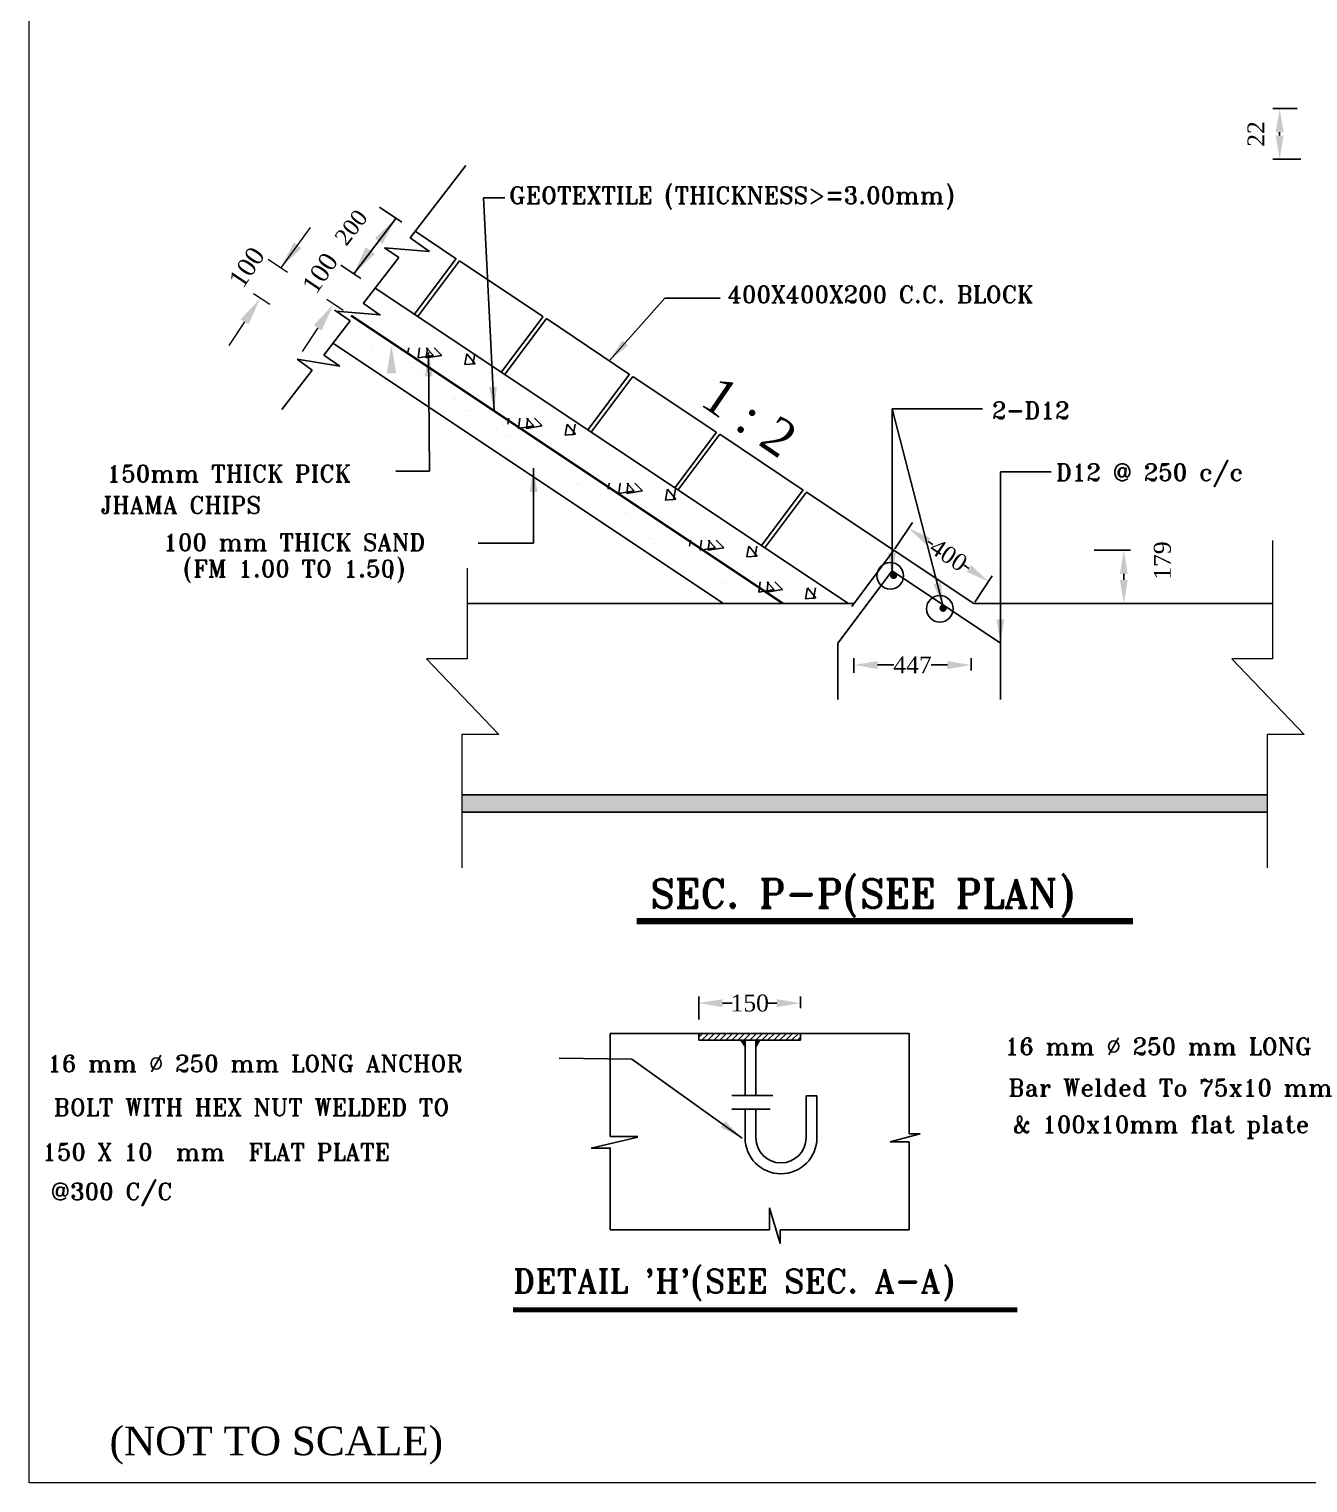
# Model space of a CAD drawing. Extents: x -545075 to 1728153, y -708141 to -305611.
# Drawn here: x 1024089 to 1042972, y -654682 to -633215 of the extents above; entities that cross this region are included whole.
import ezdxf
from ezdxf.enums import TextEntityAlignment as Align

# ---------------------------------------------------------------- set-up
doc = ezdxf.new("R2010")
doc.units = 0
doc.header["$MEASUREMENT"] = 0
doc.layers.get('0').update_dxf_attribs({"linetype": 'CONTINUOUS'})
doc.layers.get('DEFPOINTS').update_dxf_attribs({"linetype": 'CONTINUOUS'})
doc.layers.add('LINE', color=7, linetype='CONTINUOUS')
doc.styles.add('BIG', font='ROMANT.SHX')
doc.styles.get("Standard").update_dxf_attribs({"font": 'times.ttf', "height": 250})
doc.dimstyles.new('3', dxfattribs={"dimtxt": 225, "dimasz": 350, "dimexe": 100, "dimexo": 25, "dimgap": 9, "dimtad": 0, "dimdec": 0, "dimzin": 0, "dimdsep": 46, "dimtxsty": 'Standard', "dimcen": 0, "dimclrt": 256, "dimadec": 0, "dimazin": 0, "dimtfac": 1, "dimtdec": 0, "dimtofl": 0, "dimtmove": 2, "dimatfit": 3, "dimfxl": 1, "dimtolj": 1, "dimtzin": 0, "dimarcsym": 0})

# ---------------------------------------------------------------- blocks, each defined once
blk = doc.blocks.new('*X33')
at = {"color": 0, "linetype": 'Continuous'}
for p, q in [((119120, 232080), (119175, 232135)), ((119163, 232035), (119263, 232135)), ((119251, 232035), (119351, 232135)), ((119340, 232035), (119440, 232135)), ((119428, 232035), (119528, 232135)), ((119517, 232035), (119617, 232135)), ((119605, 232035), (119705, 232135)), ((119693, 232035), (119793, 232135)), ((119782, 232035), (119882, 232135)), ((119870, 232035), (119970, 232135)), ((119959, 232035), (120059, 232135)), ((120047, 232035), (120147, 232135)), ((120135, 232035), (120235, 232135)), ((120224, 232035), (120324, 232135)), ((120312, 232035), (120412, 232135)), ((120401, 232035), (120501, 232135)), ((120489, 232035), (120589, 232135)), ((120577, 232035), (120620, 232078))]:
    blk.add_line(p, q, dxfattribs=at)
blk = doc.blocks.new('*X34')
at = {"color": 0}
for p, q in [((3676, -6321), (3725, -6271)), ((3676, -6312), (3717, -6271)), ((3676, -6303), (3708, -6271)), ((3676, -6294), (3699, -6271)), ((3676, -6285), (3690, -6271)), ((3676, -6276), (3681, -6271)), ((3676, -6329), (3732, -6273)), ((3676, -6338), (3718, -6296)), ((3676, -6347), (3704, -6319)), ((3676, -6356), (3690, -6342))]:
    blk.add_line(p, q, dxfattribs=at)
blk = doc.blocks.new('*D178')
at = {"layer": 'DEFPOINTS', "color": 0, "lineweight": -2}
for p in [(1035479, -647598), (1033980, -647864), (1035479, -647699)]:
    blk.add_point(p, dxfattribs=at)
at = {"layer": 'LINE', "color": 0, "lineweight": -2}
for p, q in [((1033980, -647839), (1033980, -647498)), ((1034330, -647598), (1034472, -647598)), ((1035129, -647598), (1034987, -647598)), ((1035479, -647674), (1035479, -647498))]:
    blk.add_line(p, q, dxfattribs=at)
for points in [[(1034330, -647539), (1034330, -647656), (1033980, -647598)], [(1035129, -647539), (1035129, -647656), (1035479, -647598)]]:
    blk.add_solid(points, dxfattribs=at)
at = {"layer": 'LINE', "insert": (1034730, -647598), "char_height": 250, "attachment_point": 5}
blk.add_mtext('\\A1;150', dxfattribs=at)
blk = doc.blocks.new('*D45')
at = {"layer": 'DEFPOINTS', "color": 0, "lineweight": -2}
for p in [(1039791, -640911), (1039814, -641699), (1040254, -641699)]:
    blk.add_point(p, dxfattribs=at)
at = {"layer": 'LINE', "color": 0, "lineweight": -2}
for p, q in [((1039816, -640911), (1040354, -640911)), ((1040254, -641261), (1040254, -641349)), ((1039839, -641699), (1040354, -641699))]:
    blk.add_line(p, q, dxfattribs=at)
for points in [[(1040196, -641261), (1040312, -641261), (1040254, -640911)], [(1040196, -641349), (1040312, -641349), (1040254, -641699)]]:
    blk.add_solid(points, dxfattribs=at)
at = {"layer": 'LINE', "insert": (1040824, -641063), "char_height": 250, "attachment_point": 5, "rotation": 90}
blk.add_mtext('\\A1;179', dxfattribs=at)
blk = doc.blocks.new('*D46')
at = {"layer": 'DEFPOINTS', "color": 0, "lineweight": -2}
for p in [(1036858, -640911), (1038257, -641374), (1038040, -641699)]:
    blk.add_point(p, dxfattribs=at)
at = {"layer": 'LINE', "color": 0, "lineweight": -2}
for p, q in [((1036872, -640891), (1037131, -640503)), ((1037366, -640780), (1037436, -640826)), ((1037966, -641180), (1037896, -641133)), ((1038054, -641678), (1038312, -641290))]:
    blk.add_line(p, q, dxfattribs=at)
for points in [[(1037399, -640731), (1037334, -640828), (1037075, -640586)], [(1037998, -641131), (1037933, -641228), (1038257, -641374)]]:
    blk.add_solid(points, dxfattribs=at)
at = {"layer": 'LINE', "insert": (1037666, -640980), "char_height": 250, "attachment_point": 5, "rotation": 326.3099}
blk.add_mtext('\\A1;400', dxfattribs=at)
blk = doc.blocks.new('*D47')
at = {"layer": 'DEFPOINTS', "color": 0, "lineweight": -2}
for p in [(1036268, -642605), (1037998, -642711), (1036268, -642746)]:
    blk.add_point(p, dxfattribs=at)
at = {"layer": 'LINE', "color": 0, "lineweight": -2}
for p, q in [((1036268, -642721), (1036268, -642505)), ((1036618, -642605), (1036858, -642605)), ((1037648, -642605), (1037408, -642605)), ((1037998, -642686), (1037998, -642505))]:
    blk.add_line(p, q, dxfattribs=at)
for points in [[(1036618, -642547), (1036618, -642664), (1036268, -642605)], [(1037648, -642547), (1037648, -642664), (1037998, -642605)]]:
    blk.add_solid(points, dxfattribs=at)
at = {"layer": 'LINE', "insert": (1037133, -642605), "char_height": 250, "attachment_point": 5}
blk.add_mtext('\\A1;447', dxfattribs=at)
blk = doc.blocks.new('*D219')
at = {"layer": 'DEFPOINTS', "color": 0, "lineweight": -2}
for p in [(1042839, -634389), (1042555, -635138), (1042891, -635138)]:
    blk.add_point(p, dxfattribs=at)
at = {"layer": 'LINE', "color": 0, "lineweight": -2}
for p, q in [((1042814, -634389), (1042455, -634389)), ((1042555, -634739), (1042555, -634788)), ((1042866, -635138), (1042455, -635138))]:
    blk.add_line(p, q, dxfattribs=at)
for points in [[(1042497, -634739), (1042613, -634739), (1042555, -634389)], [(1042497, -634788), (1042613, -634788), (1042555, -635138)]]:
    blk.add_solid(points, dxfattribs=at)
at = {"layer": 'LINE', "insert": (1042205, -634764), "char_height": 250, "attachment_point": 5, "rotation": 90}
blk.add_mtext('\\A1;22', dxfattribs=at)

msp = doc.modelspace()

# ---------------------------------------------------------------- hatches: boundary and pattern name
at = {"layer": 'LINE', "lineweight": 5}
h = msp.add_hatch(dxfattribs=at)
h.set_pattern_fill('AR-CONC', color=0, scale=58.5, style=0)
h.set_pattern_definition([(50, (0, 0), (419.59721, -36.71), [43.875, -482.625]), (355, (0, 0), (-81.16953, 440.0324), [35.1, -386.1]), (100.4514, (34.97, -3.06), (338.42799, 403.32213), [37.28801, -410.16814]), (46.1842, (0, 117), (624.33601, -96.82862), [65.8125, -723.9375]), (96.6356, (52, 108.93), (546.77768, 569.85895), [55.93202, -615.2521]), (351.1842, (0, 117), (546.77724, 569.85938), [52.65, -579.15]), (21, (58.5, 87.75), (349.19063, -235.53205), [43.875, -482.625]), (326, (58.5, 87.75), (142.33947, 424.21278), [35.1, -386.1]), (71.4514, (87.6, 68.12), (491.53024, 188.68034), [37.28801, -410.16814]), (37.5, (0, 0), (7.113515, 194.742904), [0, -381.42, 0, -391.95, 0, -387.5625]), (7.5, (0, 0), (153.89568, 230.73085), [0, -223.47, 0, -372.645, 0, -147.7125]), (327.5, (-130.46, 0), (312.286125, -13.1946), [0, -146.25, 0, -456.3, 0, -605.475]), (317.5, (-188.96, 0), (341.16391, 58.561415), [0, -190.125, 0, -303.03, 0, -429.975])])
h.paths.add_polyline_path([(1030477.106, -644520.781), (1030477.106, -644777.281), (1042368.723, -644777.281), (1042368.723, -644520.781)])

# ---------------------------------------------------------------- linework, layer by layer
for p, q in [((1030535.39, -635227.87), (1029716.293, -636295.444)), ((1029338.378, -636443.074), (1029546.431, -636586.584)), ((1030001.788, -636500.207), (1029338.378, -636443.074)), ((1029716.293, -636295.444), (1030001.788, -636500.207)), ((1029546.431, -636586.584), (1029027.573, -637262.84)), ((1029023.776, -637260.117), (1029274.752, -637440.121)), ((1028829.037, -637521.603), (1028439.916, -638028.766)), ((1029278.007, -637435.765), (1028614.597, -637378.633)), ((1028622.631, -637379.23), (1028830.684, -637522.739)), ((1028045.871, -638088.489), (1028268.41, -638252.299)), ((1028674.967, -638191.328), (1028045.871, -638088.489)), ((1028268.41, -638252.299), (1027821.727, -638834.485)), ((1029430.045, -641148.085), (1029430.045, -641336.639)), ((1034598.726, -648143.707), (1034665.153, -648241.295)), ((1034881.45, -648141.064), (1034818.93, -648242.555)), ((1032670.717, -649971.722), (1032670.717, -650662.722))]:
    msp.add_line(p, q)
at = {"color": 5}
for p, q in [((1029506.086, -636010.134), (1028883.369, -636828.088)), ((1029137.808, -636493.931), (1029124.597, -636493.189)), ((1028602.651, -637361.197), (1028610.49, -637373.492))]:
    msp.add_line(p, q, dxfattribs=at)
at = {"color": 0}
for p, q in [((1029190.206, -637104.282), (1029190.206, -637104.282)), ((1028999.028, -637371.224), (1028999.028, -637371.224)), ((1029041.352, -637534.492), (1029041.352, -637534.492)), ((1029160.634, -637534.492), (1029160.634, -637534.492)), ((1029508.46, -637929.84), (1029508.46, -637929.84)), ((1029627.742, -637929.84), (1029627.742, -637929.84)), ((1029677.727, -638008.419), (1029693.736, -637921.629)), ((1029834.303, -638071.059), (1029851.686, -637921.629)), ((1030062.378, -638035.624), (1029953, -637921.629)), ((1029953.585, -638071.059), (1029970.968, -637921.629)), ((1030181.659, -638035.624), (1030072.282, -637921.629)), ((1029174.988, -638048.222), (1029174.988, -638048.222)), ((1030062.378, -638035.624), (1029834.255, -638071.003)), ((1030181.659, -638035.624), (1029953.537, -638071.003)), ((1030512.317, -638024.237), (1030512.317, -638024.237)), ((1030675.05, -638155.889), (1030521.736, -638169.303)), ((1030521.782, -638169.379), (1030551.44, -638008.598)), ((1030675.05, -638155.889), (1030551.394, -638008.522)), ((1030631.599, -638024.237), (1030631.599, -638024.237)), ((1030641.064, -638169.379), (1030670.722, -638008.598)), ((1029176.925, -638302.354), (1029176.925, -638302.354)), ((1029346.163, -638382.897), (1029346.163, -638382.897)), ((1029443.645, -638281.006), (1029443.645, -638281.006)), ((1029465.444, -638382.897), (1029465.444, -638382.897)), ((1029609.817, -638206.814), (1029609.817, -638206.814)), ((1029729.099, -638206.814), (1029729.099, -638206.814)), ((1030321.139, -638291.179), (1030321.139, -638291.179)), ((1030440.421, -638291.179), (1030440.421, -638291.179)), ((1029239.353, -638439.888), (1029239.353, -638439.888)), ((1029358.635, -638439.888), (1029358.635, -638439.888)), ((1029673.098, -638563.336), (1029673.098, -638563.336)), ((1030482.746, -638454.446), (1030482.746, -638454.446)), ((1030602.027, -638454.446), (1030602.027, -638454.446)), ((1031109.175, -638969.79), (1031109.175, -638969.79)), ((1031159.16, -639048.368), (1031175.169, -638961.578)), ((1031315.735, -639111.008), (1031333.119, -638961.578)), ((1031543.81, -639075.573), (1031434.433, -638961.578)), ((1031435.017, -639111.008), (1031452.401, -638961.578)), ((1031663.092, -639075.573), (1031553.715, -638961.578)), ((1032003.214, -639209.328), (1032032.872, -639048.547)), ((1032156.483, -639195.839), (1032032.827, -639048.471)), ((1032122.496, -639209.328), (1032152.154, -639048.547)), ((1031543.81, -639075.573), (1031315.687, -639110.953)), ((1031663.092, -639075.573), (1031434.969, -639110.953)), ((1031993.75, -639064.186), (1031993.75, -639064.186)), ((1032156.483, -639195.839), (1032003.168, -639209.252)), ((1032113.032, -639064.186), (1032113.032, -639064.186)), ((1031802.572, -639331.128), (1031802.572, -639331.128)), ((1031921.854, -639331.128), (1031921.854, -639331.128)), ((1031964.178, -639494.395), (1031964.178, -639494.395)), ((1032083.46, -639494.395), (1032083.46, -639494.395)), ((1032640.592, -640008.321), (1032656.602, -639921.532)), ((1032797.168, -640070.962), (1032814.552, -639921.532)), ((1033025.243, -640035.526), (1032915.865, -639921.532)), ((1032916.45, -640070.962), (1032933.834, -639921.532)), ((1033144.525, -640035.526), (1033035.147, -639921.532)), ((1031931.642, -640082.319), (1031931.642, -640082.319)), ((1032097.814, -640008.126), (1032097.814, -640008.126)), ((1032471.326, -639929.743), (1032471.326, -639929.743)), ((1032590.608, -639929.743), (1032590.608, -639929.743)), ((1033025.243, -640035.526), (1032797.12, -640070.906)), ((1033144.525, -640035.526), (1032916.402, -640070.906)), ((1033475.183, -640024.139), (1033475.183, -640024.139)), ((1033484.647, -640169.282), (1033514.305, -640008.501)), ((1033637.915, -640155.792), (1033514.259, -640008.424)), ((1033594.464, -640024.139), (1033594.464, -640024.139)), ((1033603.929, -640169.282), (1033633.587, -640008.501)), ((1033284.004, -640291.082), (1033284.004, -640291.082)), ((1033403.286, -640291.082), (1033403.286, -640291.082)), ((1033637.915, -640155.792), (1033484.601, -640169.205)), ((1033445.611, -640454.349), (1033445.611, -640454.349)), ((1033564.893, -640454.349), (1033564.893, -640454.349)), ((1033672.487, -640769.702), (1033672.487, -640769.702)), ((1033791.768, -640769.702), (1033791.768, -640769.702)), ((1033841.753, -640848.28), (1033857.762, -640761.491)), ((1033998.329, -640910.921), (1034015.713, -640761.491)), ((1034226.404, -640875.485), (1034117.026, -640761.491)), ((1034117.611, -640910.921), (1034134.994, -640761.491)), ((1034345.685, -640875.485), (1034236.308, -640761.491)), ((1034226.404, -640875.485), (1033998.281, -640910.865)), ((1034345.685, -640875.485), (1034117.563, -640910.865)), ((1034676.343, -640864.098), (1034676.343, -640864.098)), ((1034839.076, -640995.751), (1034685.762, -641009.164)), ((1034685.808, -641009.241), (1034715.466, -640848.46)), ((1034839.076, -640995.751), (1034715.42, -640848.383)), ((1034795.625, -640864.098), (1034795.625, -640864.098)), ((1034805.09, -641009.241), (1034834.748, -640848.46)), ((1034485.165, -641131.041), (1034485.165, -641131.041)), ((1034604.447, -641131.041), (1034604.447, -641131.041)), ((1034646.772, -641294.308), (1034646.772, -641294.308)), ((1034766.053, -641294.308), (1034766.053, -641294.308)), ((1034864.971, -641527.861), (1034882.354, -641378.431)), ((1035093.045, -641492.426), (1034983.668, -641378.431)), ((1034984.252, -641527.861), (1035001.636, -641378.431)), ((1035212.327, -641492.426), (1035102.95, -641378.431)), ((1035093.045, -641492.426), (1034864.923, -641527.806)), ((1035212.327, -641492.426), (1034984.204, -641527.806)), ((1035542.985, -641481.039), (1035542.985, -641481.039)), ((1035705.718, -641612.692), (1035552.404, -641626.105)), ((1035552.45, -641626.181), (1035582.108, -641465.4)), ((1035705.718, -641612.692), (1035582.062, -641465.324)), ((1035662.267, -641481.039), (1035662.267, -641481.039)), ((1035671.731, -641626.181), (1035701.389, -641465.4)), ((1033618.818, -641648.046), (1033618.818, -641648.046))]:
    msp.add_line(p, q, dxfattribs=at)
at = {"color": 0, "lineweight": 18}
for p, q in [((1028962.963, -637617.835), (1028962.963, -637617.835)), ((1028970.844, -637734.671), (1028970.844, -637734.671)), ((1029090.126, -637734.671), (1029090.126, -637734.671)), ((1028785.632, -637860.825), (1028785.632, -637860.825)), ((1028904.914, -637860.825), (1028904.914, -637860.825)), ((1029133.667, -637860.89), (1029133.667, -637860.89)), ((1029141.548, -637977.726), (1029141.548, -637977.726)), ((1029151.239, -637917.87), (1029151.239, -637917.87)), ((1029260.83, -637977.726), (1029260.83, -637977.726)), ((1029321.942, -638160.925), (1029321.942, -638160.925)), ((1029687.778, -638019.481), (1029687.778, -638019.481)), ((1029695.659, -638136.318), (1029695.659, -638136.318)), ((1029814.941, -638136.318), (1029814.941, -638136.318)), ((1029870.163, -638185.435), (1029870.163, -638185.435)), ((1029510.446, -638262.472), (1029510.446, -638262.472)), ((1029629.728, -638262.472), (1029629.728, -638262.472)), ((1029876.053, -638319.517), (1029876.053, -638319.517)), ((1029878.044, -638302.271), (1029878.044, -638302.271)), ((1029997.326, -638302.271), (1029997.326, -638302.271)), ((1030178.563, -638389.435), (1030178.563, -638389.435)), ((1029692.832, -638428.425), (1029692.832, -638428.425)), ((1029812.114, -638428.425), (1029812.114, -638428.425)), ((1030001.232, -638632.425), (1030001.232, -638632.425)), ((1030058.439, -638485.47), (1030058.439, -638485.47)), ((1030120.514, -638632.425), (1030120.514, -638632.425)), ((1030186.444, -638506.271), (1030186.444, -638506.271)), ((1030305.726, -638506.271), (1030305.726, -638506.271)), ((1030368.163, -638543.035), (1030368.163, -638543.035)), ((1030190.832, -638786.025), (1030190.832, -638786.025)), ((1030310.114, -638786.025), (1030310.114, -638786.025)), ((1030366.839, -638689.47), (1030366.839, -638689.47)), ((1030376.044, -638659.871), (1030376.044, -638659.871)), ((1030495.326, -638659.871), (1030495.326, -638659.871)), ((1030556.439, -638843.07), (1030556.439, -638843.07)), ((1030592.563, -638723.035), (1030592.563, -638723.035)), ((1030600.444, -638839.871), (1030600.444, -638839.871)), ((1030719.726, -638839.871), (1030719.726, -638839.871)), ((1030415.232, -638966.025), (1030415.232, -638966.025)), ((1030534.514, -638966.025), (1030534.514, -638966.025)), ((1030780.839, -639023.07), (1030780.839, -639023.07)), ((1030960.442, -638930.502), (1030960.442, -638930.502)), ((1030968.323, -639047.338), (1030968.323, -639047.338)), ((1031087.605, -639047.338), (1031087.605, -639047.338)), ((1030783.111, -639173.493), (1030783.111, -639173.493)), ((1030902.393, -639173.493), (1030902.393, -639173.493)), ((1031001.763, -639117.835), (1031001.763, -639117.835)), ((1031009.644, -639234.671), (1031009.644, -639234.671)), ((1031128.926, -639234.671), (1031128.926, -639234.671)), ((1031148.718, -639230.537), (1031148.718, -639230.537)), ((1031344.963, -639242.635), (1031344.963, -639242.635)), ((1030824.432, -639360.825), (1030824.432, -639360.825)), ((1030943.714, -639360.825), (1030943.714, -639360.825)), ((1031167.632, -639485.625), (1031167.632, -639485.625)), ((1031190.039, -639417.87), (1031190.039, -639417.87)), ((1031286.914, -639485.625), (1031286.914, -639485.625)), ((1031352.844, -639359.471), (1031352.844, -639359.471)), ((1031472.126, -639359.471), (1031472.126, -639359.471)), ((1031589.763, -639435.835), (1031589.763, -639435.835)), ((1031531.714, -639678.825), (1031531.714, -639678.825)), ((1031533.239, -639542.67), (1031533.239, -639542.67)), ((1031597.644, -639552.671), (1031597.644, -639552.671)), ((1031716.926, -639552.671), (1031716.926, -639552.671)), ((1032015.172, -639633.461), (1032015.172, -639633.461)), ((1031778.039, -639735.87), (1031778.039, -639735.87)), ((1031837.84, -639876.452), (1031837.84, -639876.452)), ((1031957.122, -639876.452), (1031957.122, -639876.452)), ((1032023.053, -639750.298), (1032023.053, -639750.298)), ((1032056.493, -639820.794), (1032056.493, -639820.794)), ((1032142.334, -639750.298), (1032142.334, -639750.298)), ((1031879.162, -640063.785), (1031879.162, -640063.785)), ((1031998.443, -640063.785), (1031998.443, -640063.785)), ((1032064.374, -639937.63), (1032064.374, -639937.63)), ((1032183.656, -639937.63), (1032183.656, -639937.63)), ((1032203.447, -639933.497), (1032203.447, -639933.497)), ((1032244.768, -640120.829), (1032244.768, -640120.829)), ((1032690.163, -640057.435), (1032690.163, -640057.435)), ((1032512.832, -640300.425), (1032512.832, -640300.425)), ((1032632.114, -640300.425), (1032632.114, -640300.425)), ((1032698.044, -640174.271), (1032698.044, -640174.271)), ((1032800.563, -640249.435), (1032800.563, -640249.435)), ((1032817.326, -640174.271), (1032817.326, -640174.271)), ((1032623.232, -640492.425), (1032623.232, -640492.425)), ((1032742.514, -640492.425), (1032742.514, -640492.425)), ((1032808.444, -640366.271), (1032808.444, -640366.271)), ((1032878.439, -640357.47), (1032878.439, -640357.47)), ((1032927.726, -640366.271), (1032927.726, -640366.271)), ((1032988.839, -640549.47), (1032988.839, -640549.47)), ((1033045.363, -640434.235), (1033045.363, -640434.235)), ((1033053.244, -640551.071), (1033053.244, -640551.071)), ((1033172.526, -640551.071), (1033172.526, -640551.071)), ((1032868.032, -640677.225), (1032868.032, -640677.225)), ((1032987.314, -640677.225), (1032987.314, -640677.225)), ((1033233.639, -640734.27), (1033233.639, -640734.27)), ((1033488.163, -640573.435), (1033488.163, -640573.435)), ((1033496.044, -640690.271), (1033496.044, -640690.271)), ((1033615.326, -640690.271), (1033615.326, -640690.271)), ((1033310.832, -640816.425), (1033310.832, -640816.425)), ((1033430.114, -640816.425), (1033430.114, -640816.425)), ((1033676.439, -640873.47), (1033676.439, -640873.47)), ((1033742.563, -640861.435), (1033742.563, -640861.435)), ((1033750.444, -640978.271), (1033750.444, -640978.271)), ((1033869.726, -640978.271), (1033869.726, -640978.271)), ((1033565.232, -641104.425), (1033565.232, -641104.425)), ((1033684.514, -641104.425), (1033684.514, -641104.425)), ((1033930.839, -641161.47), (1033930.839, -641161.47)), ((1034155.363, -641090.635), (1034155.363, -641090.635)), ((1034163.244, -641207.471), (1034163.244, -641207.471)), ((1034282.526, -641207.471), (1034282.526, -641207.471)), ((1033978.032, -641333.625), (1033978.032, -641333.625)), ((1034097.314, -641333.625), (1034097.314, -641333.625)), ((1034343.639, -641390.67), (1034343.639, -641390.67)), ((1034384.563, -641279.035), (1034384.563, -641279.035)), ((1034392.444, -641395.871), (1034392.444, -641395.871)), ((1034511.726, -641395.871), (1034511.726, -641395.871)), ((1034207.232, -641522.025), (1034207.232, -641522.025)), ((1034326.514, -641522.025), (1034326.514, -641522.025)), ((1034572.839, -641579.07), (1034572.839, -641579.07))]:
    msp.add_line(p, q, dxfattribs=at)
at = {"linetype": 'Continuous'}
for p, q in [((1032670.717, -648045.722), (1032670.717, -649566.722)), ((1033979.717, -648045.722), (1032670.717, -648045.722)), ((1033979.717, -648145.722), (1033979.717, -648045.722)), ((1033979.717, -648045.722), (1035479.717, -648045.722)), ((1035479.717, -648145.722), (1035479.717, -648045.722)), ((1035479.717, -648045.722), (1037085.717, -648045.722)), ((1037085.717, -649525.722), (1037085.717, -648045.722)), ((1033979.717, -648145.722), (1035479.717, -648145.722)), ((1034465.236, -648959.722), (1035073.236, -648959.722)), ((1035721.236, -648966.722), (1035561.236, -648966.722)), ((1034465.236, -649161.722), (1035032.236, -649161.722)), ((1033075.717, -649579.049), (1032387.717, -649741.049)), ((1032670.717, -649566.722), (1033075.717, -649566.722)), ((1036802.717, -649647.722), (1037247.717, -649525.722)), ((1037247.717, -649525.722), (1037085.717, -649525.722)), ((1032387.717, -649741.049), (1032670.717, -649741.049)), ((1032670.717, -649728.722), (1032670.717, -649971.722)), ((1037085.717, -649647.722), (1036802.717, -649647.722)), ((1037085.717, -650942.722), (1037085.717, -649647.722)), ((1035019.717, -650942.722), (1035019.717, -650618.722)), ((1035019.717, -650618.722), (1035181.717, -651144.722)), ((1032670.717, -650942.722), (1032670.717, -650662.722)), ((1032670.717, -650942.722), (1035019.717, -650942.722)), ((1035181.717, -650942.722), (1037085.717, -650942.722)), ((1035181.717, -651144.722), (1035181.717, -650942.722))]:
    msp.add_line(p, q, dxfattribs=at)
at = {"color": 7, "linetype": 'ByBlock', "lineweight": 20}
msp.add_lwpolyline([(1024088.576, -654682.06), (1024088.576, -611896.246), (1084593.768, -611896.246), (1084593.768, -654682.06), (1024088.576, -654682.06)], close=True, dxfattribs=at)
at = {"linetype": 'Continuous'}
for points in [[(1034661.236, -648145.722), (1034661.236, -648959.722, 1)], [(1034821.236, -648145.722), (1034821.236, -648959.722, 1)], [(1034661.236, -649161.722), (1034661.236, -649586.722, 1), (1035721.236, -649586.722), (1035721.236, -648966.722)], [(1034821.236, -649161.722), (1034821.236, -649586.722, 1), (1035561.236, -649586.722), (1035561.236, -648966.722)]]:
    msp.add_lwpolyline(points, format="xyb", dxfattribs=at)
at = {"color": 5}
for points in [[(1029307.369, -636386.713), (1029195.977, -636301.909), (1029506.086, -636010.134)], [(1028000.142, -636365.878), (1028111.528, -636450.691), (1027801.396, -636742.441)], [(1029082.115, -636451.524), (1029193.501, -636536.338), (1028883.369, -636828.088)], [(1029509.332, -638299.469), (1029369.332, -638299.469), (1029439.332, -637879.469)]]:
    msp.add_solid(points, dxfattribs=at)
at = {"layer": 'LINE'}
for p, q in [((1029593.535, -636068.433), (1029260.594, -635846.473)), ((1030392.879, -636605.908), (1029789.984, -636199.399)), ((1028986.544, -636896.871), (1028691.472, -636700.156)), ((1030395.166, -636602.854), (1029779.269, -637425.355)), ((1030444.007, -636635.415), (1029823.898, -637463.54)), ((1031675.602, -637461.057), (1030444.007, -636635.415)), ((1036190.159, -641699.281), (1029199.457, -637038.813)), ((1031677.889, -637458.003), (1031066.204, -638274.879)), ((1031726.73, -637490.563), (1031106.621, -638318.689)), ((1032954.16, -638313.429), (1031726.73, -637490.563)), ((1034340.511, -641699.281), (1028573.526, -637854.624)), ((1028439.916, -638028.766), (1028674.967, -638191.328)), ((1032956.447, -638310.375), (1032344.762, -639127.251)), ((1033005.288, -638342.935), (1032385.179, -639171.061)), ((1034236.488, -639168.314), (1033005.288, -638342.935)), ((1034236.958, -639168.629), (1033627.09, -639982.136)), ((1034287.616, -639197.821), (1033667.507, -640025.946)), ((1035518.815, -640023.199), (1034287.616, -639197.821)), ((1035521.102, -640020.145), (1034909.418, -640837.021)), ((1035569.943, -640052.705), (1034949.835, -640880.831)), ((1038039.806, -641699.281), (1035569.943, -640052.705)), ((1036857.966, -640911.387), (1036237.857, -641739.513)), ((1036831.928, -641214.428), (1036033.284, -642280.979)), ((1038431.754, -642280.979), (1036831.928, -641214.428)), ((1036267.984, -641699.281), (1030559.12, -641699.281)), ((1042450.737, -641699.281), (1038039.806, -641699.281)), ((1036033.284, -642280.979), (1036033.284, -643115.099)), ((1038431.754, -642280.979), (1038431.754, -643115.099)), ((1042368.723, -644520.781), (1030477.106, -644520.781)), ((1042368.723, -644777.281), (1030477.106, -644777.281))]:
    msp.add_line(p, q, dxfattribs=at)
at = {"layer": 'LINE', "lineweight": 20}
msp.add_line((1027811.485, -636740.767), (1028244.685, -636146.767), dxfattribs=at)
at = {"layer": 'LINE', "color": 6, "lineweight": 20}
for p, q in [((1027904.571, -636811.224), (1027617.02, -636619.524)), ((1028986.544, -636896.871), (1028698.993, -636705.171)), ((1027642.766, -637283.386), (1027403.074, -637123.592)), ((1028724.739, -637369.033), (1028485.046, -637209.238))]:
    msp.add_line(p, q, dxfattribs=at)
at = {"layer": 'LINE', "color": 5, "lineweight": 20}
for p, q in [((1027269.946, -637539.617), (1027036.971, -637889.078)), ((1028351.918, -637625.263), (1028118.944, -637974.724))]:
    msp.add_line(p, q, dxfattribs=at)
at = {"layer": 'LINE', "lineweight": 40}
msp.add_line((1035220.111, -641699.281), (1028844.726, -637449.024), dxfattribs=at)
at = {"layer": 'LINE', "lineweight": 20}
for points in [[(1042450.737, -640764.985), (1042450.737, -642512.731), (1041849.318, -642512.731), (1042915.464, -643632.382), (1042368.723, -643632.382), (1042368.723, -645598.596)], [(1030559.12, -641174.613), (1030559.12, -642512.731), (1029957.701, -642512.731), (1031023.847, -643632.382), (1030477.106, -643632.382), (1030477.106, -645598.596)]]:
    msp.add_lwpolyline(points, dxfattribs=at)
at = {"layer": 'LINE', "const_width": 54}
for points in [[(1036826.929, -641280.887, 1), (1036880.929, -641280.887, 1)], [(1037558.386, -641766.644, 1), (1037612.386, -641766.644, 1)]]:
    msp.add_lwpolyline(points, format="xyb", close=True, dxfattribs=at)
at = {"layer": 'LINE'}
for points, const_width in [([(1040389.365, -646387.406), (1033058.273, -646387.406)], 90), ([(1031234.315, -652127.785), (1038680.244, -652127.785)], 75)]:
    msp.add_lwpolyline(points, dxfattribs=dict(at, const_width=const_width))
for centre in [(1036805.463, -641289.274), (1037536.92, -641775.031)]:
    msp.add_circle(centre, 196.33, dxfattribs=at)
at = {"layer": 'LINE', "color": 5, "lineweight": 20}
for points in [[(1029058.099, -636439.798), (1029174.586, -636517.456), (1028883.369, -636828.088)], [(1027211.702, -637500.788), (1027328.189, -637578.446), (1027502.92, -637190.156)], [(1028293.675, -637586.434), (1028410.162, -637664.092), (1028584.893, -637275.802)]]:
    msp.add_solid(points, dxfattribs=at)

# ---------------------------------------------------------------- block references
at = {"linetype": 'Continuous'}
msp.add_blockref('*X33', (914859.717, -880180.722), dxfattribs=at)
at = {"xscale": -1}
msp.add_blockref('*X34', (1038336.054, -641875.606), dxfattribs=at)
msp.add_blockref('*X34', (1031145.125, -641874.347))

# ---------------------------------------------------------------- texts
msp.add_text('1 : 2', height=540.505, rotation=325.6705587).set_placement((1033976.258, -638752.1))
at = {"color": 0, "linetype": 'Continuous', "lineweight": -2}
msp.add_text('(NOT TO SCALE)', height=422.20347, dxfattribs=at).set_placement((1025277.166, -654273.084))
at = {"layer": 'LINE', "style": 'BIG'}
for s, height, p in [('GEOTEXTILE (THICKNESS>=3.00mm) ', 250, (1031177.164, -635795.048)), ('2-D12', 250, (1038305.471, -638971.672)), ('D12 @ 250 c/c', 250, (1039251.071, -639884.872)), ('SEC. P-P(SEE PLAN)', 420, (1033264.764, -646188.302)), ('16 mm %%C 250 mm LONG ', 250, (1038497.212, -648362.387)), ('16 mm %%C 250 mm LONG ANCHOR', 250, (1024358.833, -648614.243)), ('Bar Welded To 75x10 mm ', 250, (1038551.433, -648971.99)), ('BOLT WITH HEX NUT WELDED TO', 250, (1024454.619, -649259.86)), ('& 100x10mm flat plate   ', 250, (1038599.431, -649512.529)), (' 150 X 10  mm  FLAT PLATE', 250, (1024113.181, -649920.521)), ('@300 C/C', 250, (1024405.363, -650504.309)), ("DETAIL 'H'(SEE SEC. A-A)", 350, (1031234.315, -651876.778))]:
    msp.add_text(s, height=height, dxfattribs=at).set_placement(p)
at = {"layer": 'LINE'}
msp.add_text('200', height=240, rotation=52.403266, dxfattribs=at).set_placement((1028772.495, -636432.106))
at = {"layer": 'LINE', "style": 'BIG'}
for s, p in [('400X400X200 C.C. BLOCK', (1034400.738, -637133.898)), ('150mm THICK PICK', (1025235.105, -639778.916)), ('JHAMA CHIPS', (1025145.31, -640243.24)), ('100 mm THICK SAND', (1026071.608, -640793.566)), ('(FM 1.00 TO 1.50)', (1026363.674, -641181.74))]:
    msp.add_text(s, height=250, dxfattribs=at).set_placement(p, align=Align.MIDDLE_LEFT)
at = {"layer": 'LINE', "char_height": 270, "attachment_point": 5, "rotation": 56.3099325}
for insert in [(1027302.697, -636733.324), (1028384.67, -636818.971)]:
    msp.add_mtext('\\A1;100', dxfattribs=dict(at, insert=insert))

# ---------------------------------------------------------------- dimensions: what is measured, and where the dimension line sits
at = {"layer": 'LINE'}
dim = msp.add_linear_dim(base=(1042555.027, -635138.321), p1=(1042839.127, -634388.964), p2=(1042891.096, -635138.321), angle=90, text='22', dimstyle='3', override={"dimtxt": 350}, dxfattribs=at)
dim.commit()
dim.dimension.update_dxf_attribs({"geometry": '*D219', "text_midpoint": (1042205.027, -634763.643)})
dim = msp.add_aligned_dim(p1=(1036857.966, -640911.387), p2=(1038039.806, -641699.281), distance=391.352, text='400', dimstyle='3', override={"dimtxt": 350}, dxfattribs=at)
dim.commit()
dim.dimension.update_dxf_attribs({"geometry": '*D46', "text_midpoint": (1037665.969, -640979.71)})
dim = msp.add_linear_dim(base=(1040253.911, -641699.281), p1=(1039790.604, -640911.387), p2=(1039814.363, -641699.281), angle=270, text='179', dimstyle='3', override={"dimtxt": 350}, dxfattribs=at)
dim.commit()
dim.dimension.update_dxf_attribs({"geometry": '*D45', "text_midpoint": (1040824.136, -641063.42), "dimtype": 160})
for base, p1, p2, text, picture, middle in [((1036267.984, -642605.181), (1037998.44, -642711.426), (1036267.984, -642745.693), '447', '*D47', (1037133.212, -642605.181)), ((1035479.467, -647597.523), (1033979.717, -647864.039), (1035479.467, -647699.006), '150', '*D178', (1034729.592, -647597.523))]:
    dim = msp.add_linear_dim(base=base, p1=p1, p2=p2, text=text, dimstyle='3', override={"dimtxt": 350}, dxfattribs=at)
    dim.commit()
    dim.dimension.update_dxf_attribs({"geometry": picture, "text_midpoint": middle})

# ---------------------------------------------------------------- leaders
for points in [[(1030955.753, -638846.928), (1030799.506, -635706.141), (1031112, -635706.141)], [(1032658.019, -638111.423), (1033477.884, -637187.418), (1034295.175, -637187.418)], [(1029987.407, -637991.346), (1030003.643, -639744.002), (1029505.617, -639744.002)], [(1031537.458, -639700.783), (1031537.458, -640804.423), (1030720.167, -640804.423)]]:
    msp.add_leader(points, dimstyle='3', override={"dimgap": 9, "dimtad": 0})
for points, override in [([(1036831.928, -641297.828), (1036831.928, -638821.499), (1038168.954, -638821.499)], {"dimgap": 9, "dimtad": 0, "dimfxl": 0.12}), ([(1038431.754, -642280.979), (1038431.754, -639755.099), (1039180.554, -639755.099)], {"dimgap": 9, "dimtad": 0, "dimfxl": 0.12}), ([(1034620.105, -649590.18), (1032986.858, -648427.347), (1031916.803, -648408.593)], {"dimgap": 9, "dimtad": 0, "dimfxl": 700})]:
    msp.add_leader(points, dimstyle='3', override=override, dxfattribs=at)
at = {"layer": 'LINE', "lineweight": 20}
msp.add_leader([(1037585.386, -641739.644), (1036831.928, -638821.499)], dimstyle='3', override={"dimgap": 9, "dimtad": 0, "dimfxl": 700}, dxfattribs=at)

doc.saveas('drawing.dxf')
